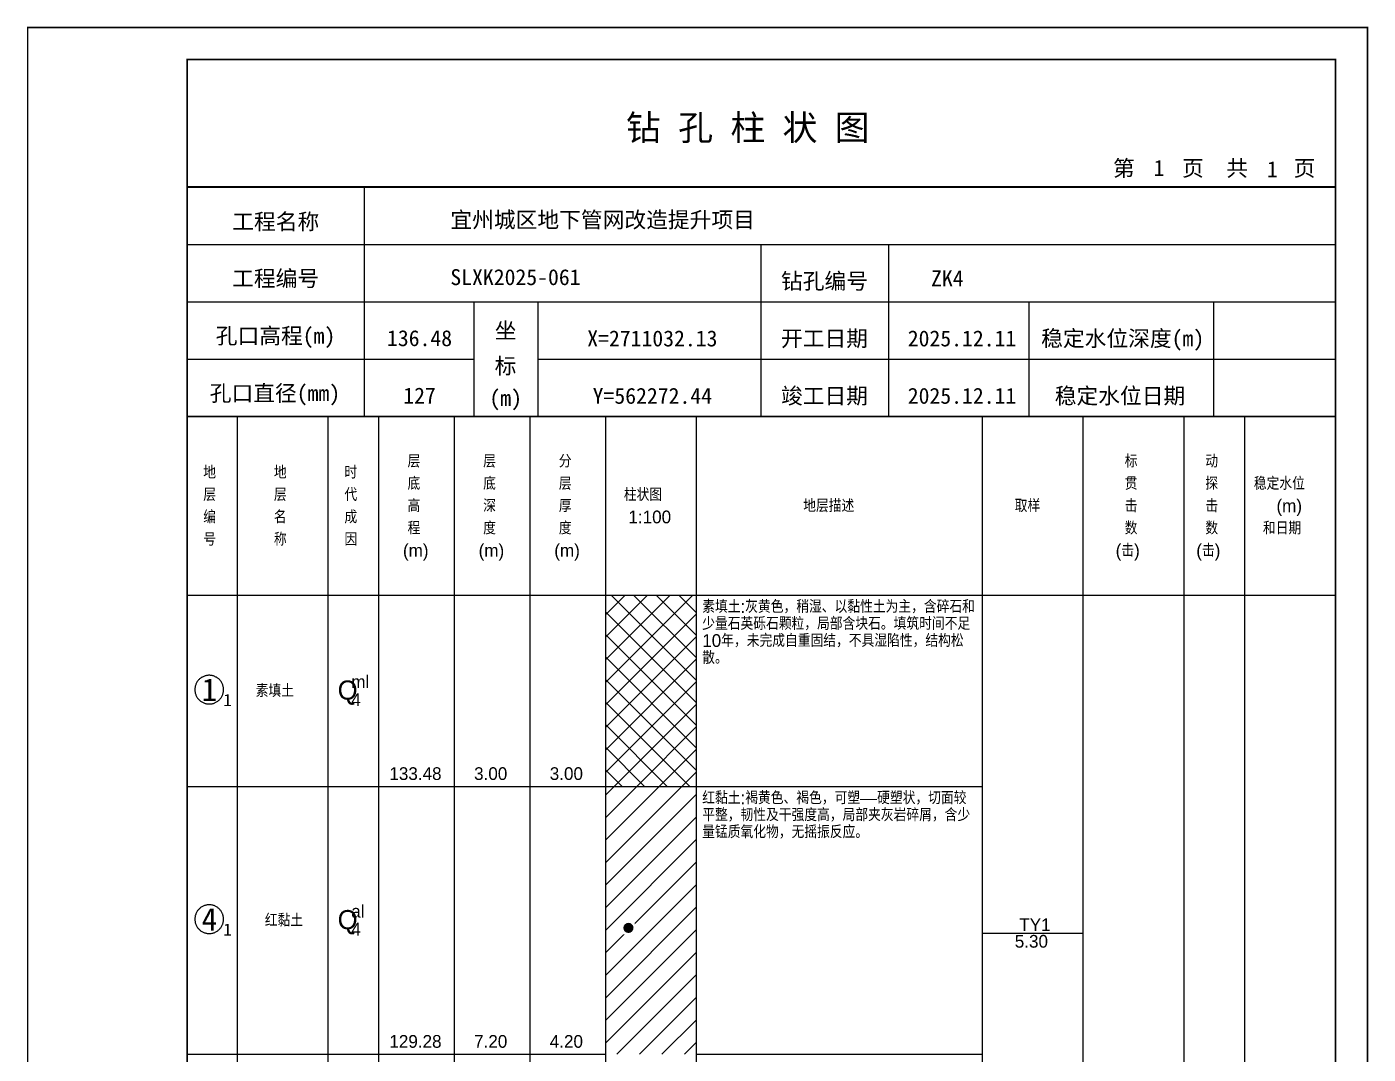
# Model space of a CAD drawing. Header units: millimetres. Extents: x 12489 to 89920, y 4630 to 4927.
# Drawn here: x 39109.3 to 39319.6, y 4765.7 to 4926.8 of the extents above; entities that cross this region are included whole.
import ezdxf
from ezdxf.enums import TextEntityAlignment as Align

# ---------------------------------------------------------------- set-up
doc = ezdxf.new("R2010")
doc.units = ezdxf.units.MM
doc.layers.add('GICAD_QUYANG', color=7, linetype='Continuous')
doc.layers.add('ZZT_TC', color=7, linetype='Continuous')
doc.styles.add('成果图图块', font='', dxfattribs={"height": 2.5})
doc.styles.add('成果图模板', font='')
doc.styles.add('成果图模板标题', font='simhei.ttf')
doc.styles.add('成果图表体', font='Comfont.shx', dxfattribs={"height": 2, "bigfont": 'Hztxt12a.shx'})
doc.styles.get('成果图图块').set_extended_font_data('FangSong_GB2312')
doc.styles.get('成果图模板').set_extended_font_data('FangSong_GB2312')

# ---------------------------------------------------------------- blocks, each defined once
blk = doc.blocks.new('DCBH-1-1-1206', base_point=(0.3, -0.11))
at = {"layer": 'ZZT_TC', "color": 7}
blk.add_polyline3d([(-0.19, 2.31, 0), (-0.3, 2.31, 0), (-0.41, 2.3, 0), (-0.52, 2.29, 0), (-0.63, 2.27, 0), (-0.73, 2.24, 0), (-0.84, 2.21, 0), (-0.95, 2.18, 0), (-1.05, 2.14, 0), (-1.15, 2.09, 0), (-1.25, 2.04, 0), (-1.35, 1.99, 0), (-1.44, 1.93, 0), (-1.53, 1.87, 0), (-1.62, 1.8, 0), (-1.7, 1.73, 0), (-1.78, 1.65, 0), (-1.86, 1.57, 0), (-1.93, 1.49, 0), (-2, 1.4, 0), (-2.06, 1.31, 0), (-2.12, 1.22, 0), (-2.17, 1.12, 0), (-2.22, 1.02, 0), (-2.27, 0.92, 0), (-2.31, 0.82, 0), (-2.34, 0.71, 0), (-2.37, 0.61, 0), (-2.4, 0.5, 0), (-2.41, 0.39, 0), (-2.43, 0.28, 0), (-2.44, 0.17, 0), (-2.44, 0.06, 0), (-2.44, -0.05, 0), (-2.43, -0.16, 0), (-2.41, -0.27, 0), (-2.4, -0.38, 0), (-2.37, -0.49, 0), (-2.34, -0.6, 0), (-2.31, -0.7, 0), (-2.27, -0.8, 0), (-2.22, -0.9, 0), (-2.17, -1, 0), (-2.12, -1.1, 0), (-2.06, -1.19, 0), (-2, -1.28, 0), (-1.93, -1.37, 0), (-1.86, -1.45, 0), (-1.78, -1.53, 0), (-1.7, -1.61, 0), (-1.62, -1.68, 0), (-1.53, -1.75, 0), (-1.44, -1.81, 0), (-1.35, -1.87, 0), (-1.25, -1.93, 0), (-1.15, -1.98, 0), (-1.05, -2.02, 0), (-0.95, -2.06, 0), (-0.84, -2.1, 0), (-0.73, -2.13, 0), (-0.63, -2.15, 0), (-0.52, -2.17, 0), (-0.41, -2.18, 0), (-0.3, -2.19, 0), (-0.19, -2.19, 0), (-0.08, -2.19, 0), (0.03, -2.18, 0), (0.14, -2.17, 0), (0.25, -2.15, 0), (0.36, -2.13, 0), (0.47, -2.1, 0), (0.57, -2.06, 0), (0.67, -2.02, 0), (0.77, -1.98, 0), (0.87, -1.93, 0), (0.97, -1.87, 0), (1.06, -1.81, 0), (1.15, -1.75, 0), (1.24, -1.68, 0), (1.32, -1.61, 0), (1.4, -1.53, 0), (1.48, -1.45, 0), (1.55, -1.37, 0), (1.62, -1.28, 0), (1.68, -1.19, 0), (1.74, -1.1, 0), (1.8, -1, 0), (1.85, -0.9, 0), (1.89, -0.8, 0), (1.93, -0.7, 0), (1.97, -0.6, 0), (2, -0.49, 0), (2.02, -0.38, 0), (2.04, -0.27, 0), (2.05, -0.16, 0), (2.06, -0.05, 0), (2.06, 0.06, 0), (2.06, 0.17, 0), (2.05, 0.28, 0), (2.04, 0.39, 0), (2.02, 0.5, 0), (2, 0.61, 0), (1.97, 0.71, 0), (1.93, 0.82, 0), (1.89, 0.92, 0), (1.85, 1.02, 0), (1.8, 1.12, 0), (1.74, 1.22, 0), (1.68, 1.31, 0), (1.62, 1.4, 0), (1.55, 1.49, 0), (1.48, 1.57, 0), (1.4, 1.65, 0), (1.32, 1.73, 0), (1.24, 1.8, 0), (1.15, 1.87, 0), (1.06, 1.93, 0), (0.97, 1.99, 0), (0.87, 2.04, 0), (0.77, 2.09, 0), (0.67, 2.14, 0), (0.57, 2.18, 0), (0.47, 2.21, 0), (0.36, 2.24, 0), (0.25, 2.27, 0), (0.14, 2.29, 0), (0.03, 2.3, 0), (-0.08, 2.31, 0), (-0.19, 2.31, 0)], dxfattribs=at)
at = {"style": '成果图图块'}
blk.add_text('1', height=3.57, dxfattribs=at).set_placement((-0.16, -1.74), align=Align.CENTER)
blk.add_text('1', height=1.91, dxfattribs=at).set_placement((2.03, -2.53))
blk = doc.blocks.new('DCBH-1-1-1207', base_point=(0.3, -0.11))
at = {"layer": 'ZZT_TC', "color": 7}
blk.add_polyline3d([(-0.19, 2.31, 0), (-0.3, 2.31, 0), (-0.41, 2.3, 0), (-0.52, 2.29, 0), (-0.63, 2.27, 0), (-0.73, 2.24, 0), (-0.84, 2.21, 0), (-0.95, 2.18, 0), (-1.05, 2.14, 0), (-1.15, 2.09, 0), (-1.25, 2.04, 0), (-1.35, 1.99, 0), (-1.44, 1.93, 0), (-1.53, 1.87, 0), (-1.62, 1.8, 0), (-1.7, 1.73, 0), (-1.78, 1.65, 0), (-1.86, 1.57, 0), (-1.93, 1.49, 0), (-2, 1.4, 0), (-2.06, 1.31, 0), (-2.12, 1.22, 0), (-2.17, 1.12, 0), (-2.22, 1.02, 0), (-2.27, 0.92, 0), (-2.31, 0.82, 0), (-2.34, 0.71, 0), (-2.37, 0.61, 0), (-2.4, 0.5, 0), (-2.41, 0.39, 0), (-2.43, 0.28, 0), (-2.44, 0.17, 0), (-2.44, 0.06, 0), (-2.44, -0.05, 0), (-2.43, -0.16, 0), (-2.41, -0.27, 0), (-2.4, -0.38, 0), (-2.37, -0.49, 0), (-2.34, -0.6, 0), (-2.31, -0.7, 0), (-2.27, -0.8, 0), (-2.22, -0.9, 0), (-2.17, -1, 0), (-2.12, -1.1, 0), (-2.06, -1.19, 0), (-2, -1.28, 0), (-1.93, -1.37, 0), (-1.86, -1.45, 0), (-1.78, -1.53, 0), (-1.7, -1.61, 0), (-1.62, -1.68, 0), (-1.53, -1.75, 0), (-1.44, -1.81, 0), (-1.35, -1.87, 0), (-1.25, -1.93, 0), (-1.15, -1.98, 0), (-1.05, -2.02, 0), (-0.95, -2.06, 0), (-0.84, -2.1, 0), (-0.73, -2.13, 0), (-0.63, -2.15, 0), (-0.52, -2.17, 0), (-0.41, -2.18, 0), (-0.3, -2.19, 0), (-0.19, -2.19, 0), (-0.08, -2.19, 0), (0.03, -2.18, 0), (0.14, -2.17, 0), (0.25, -2.15, 0), (0.36, -2.13, 0), (0.47, -2.1, 0), (0.57, -2.06, 0), (0.67, -2.02, 0), (0.77, -1.98, 0), (0.87, -1.93, 0), (0.97, -1.87, 0), (1.06, -1.81, 0), (1.15, -1.75, 0), (1.24, -1.68, 0), (1.32, -1.61, 0), (1.4, -1.53, 0), (1.48, -1.45, 0), (1.55, -1.37, 0), (1.62, -1.28, 0), (1.68, -1.19, 0), (1.74, -1.1, 0), (1.8, -1, 0), (1.85, -0.9, 0), (1.89, -0.8, 0), (1.93, -0.7, 0), (1.97, -0.6, 0), (2, -0.49, 0), (2.02, -0.38, 0), (2.04, -0.27, 0), (2.05, -0.16, 0), (2.06, -0.05, 0), (2.06, 0.06, 0), (2.06, 0.17, 0), (2.05, 0.28, 0), (2.04, 0.39, 0), (2.02, 0.5, 0), (2, 0.61, 0), (1.97, 0.71, 0), (1.93, 0.82, 0), (1.89, 0.92, 0), (1.85, 1.02, 0), (1.8, 1.12, 0), (1.74, 1.22, 0), (1.68, 1.31, 0), (1.62, 1.4, 0), (1.55, 1.49, 0), (1.48, 1.57, 0), (1.4, 1.65, 0), (1.32, 1.73, 0), (1.24, 1.8, 0), (1.15, 1.87, 0), (1.06, 1.93, 0), (0.97, 1.99, 0), (0.87, 2.04, 0), (0.77, 2.09, 0), (0.67, 2.14, 0), (0.57, 2.18, 0), (0.47, 2.21, 0), (0.36, 2.24, 0), (0.25, 2.27, 0), (0.14, 2.29, 0), (0.03, 2.3, 0), (-0.08, 2.31, 0), (-0.19, 2.31, 0)], dxfattribs=at)
at = {"style": '成果图图块'}
blk.add_text('4', height=3.57, dxfattribs=at).set_placement((-0.16, -1.74), align=Align.CENTER)
blk.add_text('1', height=1.91, dxfattribs=at).set_placement((2.03, -2.53))
blk = doc.blocks.new('gkqy1.dwg', base_point=(0.8, 0))
blk.add_wipeout([(-0.2, -0.2), (1.8, -0.2), (1.8, 1.8), (-0.2, 1.8)])
at = {"layer": 'GICAD_QUYANG'}
h = blk.add_hatch(color=7, dxfattribs=at)
edge = h.paths.add_edge_path()
edge.add_arc((0.8, 0.8), 0.8, 0, 360)
blk = doc.blocks.new('钻孔柱状图路桥昇龙制图梁世成校核莫家里.dwg122', base_point=(25, 236))
for p, q in [((52.82, 236), (52.82, 272)), ((25, 263), (205, 263)), ((115, 236), (115, 263)), ((135, 236), (135, 263)), ((25, 254), (205, 254)), ((70, 236), (70, 254)), ((80, 236), (80, 254)), ((157, 236), (157, 254)), ((185.95, 236), (185.95, 254)), ((25, 245), (70, 245)), ((80, 245), (205, 245))]:
    blk.add_line(p, q)
for points, const_width in [([(0, 0), (210, 0), (210, 297), (0, 297)], 0.25), ([(25, 5), (205, 5), (205, 292), (25, 292)], 0.3)]:
    blk.add_lwpolyline(points, close=True, dxfattribs=dict(const_width=const_width))
at = {"const_width": 0.3}
for points in [[(25, 272), (205, 272)], [(25, 236), (205, 236)]]:
    blk.add_lwpolyline(points, dxfattribs=at)
for s, height, style, p in [('钻 孔 柱 状 图', 4, '成果图模板标题', (93.8, 279.31)), ('第', 2.5, '成果图模板', (170.12, 273.7)), ('页', 2.5, '成果图模板', (180.96, 273.7)), ('共', 2.5, '成果图模板', (187.88, 273.7)), ('页', 2.5, '成果图模板', (198.44, 273.7)), ('工程名称', 2.5, '成果图模板', (32.07, 265.32)), ('宜州城区地下管网改造提升项目', 2.5, '成果图模板', (66.26, 265.61)), ('工程编号', 2.5, '成果图模板', (32.05, 256.41)), ('SLXK2025-061', 2.5, '成果图模板', (66.26, 256.61)), ('钻孔编号', 2.5, '成果图模板', (118.08, 256)), ('ZK4', 2.5, '成果图模板', (141.61, 256.43)), ('孔口高程(m)', 2.5, '成果图模板', (29.48, 247.41)), ('坐', 2.5, '成果图模板', (73.21, 248.24)), ('开工日期', 2.5, '成果图模板', (118.08, 247)), ('稳定水位深度(m)', 2.5, '成果图模板', (158.86, 247)), ('标', 2.5, '成果图模板', (73.21, 242.7)), ('孔口直径(mm)', 2.5, '成果图模板', (28.54, 238.41)), ('(m) ', 2.5, '成果图模板', (72.38, 237.65)), ('竣工日期', 2.5, '成果图模板', (118.08, 238)), ('稳定水位日期', 2.5, '成果图模板', (160.99, 238))]:
    blk.add_text(s, height=height, dxfattribs=dict(style=style)).set_placement(p)
at = {"style": '成果图模板'}
for s, p in [('1', (177.35, 273.74)), ('1', (195.08, 273.53)), ('136.48', (61.43, 247.04)), ('X=2711032.13', (97.92, 247)), ('2025.12.11', (146.46, 247)), ('127', (61.43, 238.04)), ('Y=562272.44', (97.92, 238)), ('2025.12.11', (146.46, 238))]:
    blk.add_text(s, height=2.5, dxfattribs=at).set_placement(p, align=Align.CENTER)

msp = doc.modelspace()

# ---------------------------------------------------------------- hatches: boundary and pattern name
at = {"linetype": 'Continuous'}
h = msp.add_hatch(dxfattribs=at)
h.set_pattern_fill('GKSTT', scale=0.5, style=0, pattern_type=2)
h.set_pattern_definition([(45, (0, 0), (-1.76776695, 1.76776695), []), (135, (0, 0), (-1.76776695, -1.76776695), [])])
h.paths.add_polyline_path([(39200.06, 4807.71), (39214.29, 4807.71), (39214.29, 4837.71), (39200.06, 4837.71)])
h = msp.add_hatch(dxfattribs=at)
h.set_pattern_fill('GKNXT', scale=0.5, style=0, pattern_type=2)
h.set_pattern_definition([(45, (0, 0), (-1.76776695, 1.76776695), [])])
h.paths.add_polyline_path([(39200.06, 4765.71), (39214.29, 4765.71), (39214.29, 4807.71), (39200.06, 4807.71)])

# ---------------------------------------------------------------- linework, layer by layer
at = {"color": 0}
for p, q in [((39134.45, 4837.71), (39142.35, 4837.71)), ((39134.45, 4807.71), (39134.45, 4837.71)), ((39142.35, 4807.71), (39142.35, 4837.71)), ((39134.45, 4807.71), (39142.35, 4807.71)), ((39134.45, 4807.71), (39142.35, 4807.71)), ((39134.45, 4765.71), (39134.45, 4807.71)), ((39142.35, 4765.71), (39142.35, 4807.71)), ((39134.45, 4765.71), (39142.35, 4765.71))]:
    msp.add_line(p, q, dxfattribs=at)
for points in [[(39134.45, 4865.71), (39142.35, 4865.71)], [(39134.45, 4837.71), (39134.45, 4865.71)], [(39142.35, 4837.71), (39142.35, 4865.71)], [(39142.35, 4865.71), (39156.58, 4865.71)], [(39142.35, 4837.71), (39142.35, 4865.71)], [(39156.58, 4837.71), (39156.58, 4865.71)], [(39156.58, 4865.71), (39164.49, 4865.71)], [(39156.58, 4837.71), (39156.58, 4865.71)], [(39164.49, 4837.71), (39164.49, 4865.71)], [(39164.49, 4865.71), (39176.35, 4865.71)], [(39164.49, 4837.71), (39164.49, 4865.71)], [(39176.35, 4837.71), (39176.35, 4865.71)], [(39176.35, 4865.71), (39188.2, 4865.71)], [(39176.35, 4837.71), (39176.35, 4865.71)], [(39188.2, 4837.71), (39188.2, 4865.71)], [(39188.2, 4865.71), (39200.06, 4865.71)], [(39188.2, 4837.71), (39188.2, 4865.71)], [(39200.06, 4837.71), (39200.06, 4865.71)], [(39200.06, 4865.71), (39214.29, 4865.71)], [(39200.06, 4837.71), (39200.06, 4865.71)], [(39214.29, 4837.71), (39214.29, 4865.71)], [(39214.29, 4865.71), (39259.11, 4865.71)], [(39214.29, 4837.71), (39214.29, 4865.71)], [(39259.11, 4837.71), (39259.11, 4865.71)], [(39259.11, 4865.71), (39274.92, 4865.71)], [(39259.11, 4837.71), (39259.11, 4865.71)], [(39274.92, 4837.71), (39274.92, 4865.71)], [(39274.92, 4865.71), (39290.73, 4865.71)], [(39274.92, 4837.71), (39274.92, 4865.71)], [(39290.73, 4837.71), (39290.73, 4865.71)], [(39290.73, 4865.71), (39300.22, 4865.71)], [(39290.73, 4837.71), (39290.73, 4865.71)], [(39300.22, 4837.71), (39300.22, 4865.71)], [(39300.22, 4865.71), (39314.45, 4865.71)], [(39300.22, 4837.71), (39300.22, 4865.71)], [(39314.45, 4837.71), (39314.45, 4865.71)], [(39134.45, 4837.71), (39142.35, 4837.71)], [(39134.45, 4643.71), (39134.45, 4837.71)], [(39134.45, 4837.71), (39142.35, 4837.71)], [(39142.35, 4643.71), (39142.35, 4837.71)], [(39142.35, 4837.71), (39156.58, 4837.71)], [(39142.35, 4643.71), (39142.35, 4837.71)], [(39142.35, 4837.71), (39156.58, 4837.71)], [(39142.35, 4837.71), (39156.58, 4837.71)], [(39142.35, 4807.71), (39142.35, 4837.71)], [(39156.58, 4643.71), (39156.58, 4837.71)], [(39156.58, 4807.71), (39156.58, 4837.71)], [(39156.58, 4837.71), (39164.49, 4837.71)], [(39156.58, 4643.71), (39156.58, 4837.71)], [(39156.58, 4837.71), (39164.49, 4837.71)], [(39156.58, 4837.71), (39164.49, 4837.71)], [(39156.58, 4807.71), (39156.58, 4837.71)], [(39164.49, 4643.71), (39164.49, 4837.71)], [(39164.49, 4807.71), (39164.49, 4837.71)], [(39164.49, 4837.71), (39176.35, 4837.71)], [(39164.49, 4643.71), (39164.49, 4837.71)], [(39164.49, 4837.71), (39176.35, 4837.71)], [(39164.49, 4837.71), (39176.35, 4837.71)], [(39164.49, 4807.71), (39164.49, 4837.71)], [(39176.35, 4643.71), (39176.35, 4837.71)], [(39176.35, 4807.71), (39176.35, 4837.71)], [(39176.35, 4837.71), (39188.2, 4837.71)], [(39176.35, 4643.71), (39176.35, 4837.71)], [(39176.35, 4837.71), (39188.2, 4837.71)], [(39176.35, 4837.71), (39188.2, 4837.71)], [(39176.35, 4807.71), (39176.35, 4837.71)], [(39188.2, 4643.71), (39188.2, 4837.71)], [(39188.2, 4807.71), (39188.2, 4837.71)], [(39188.2, 4837.71), (39200.06, 4837.71)], [(39188.2, 4643.71), (39188.2, 4837.71)], [(39188.2, 4837.71), (39200.06, 4837.71)], [(39188.2, 4837.71), (39200.06, 4837.71)], [(39188.2, 4807.71), (39188.2, 4837.71)], [(39200.06, 4643.71), (39200.06, 4837.71)], [(39200.06, 4807.71), (39200.06, 4837.71)], [(39200.06, 4837.71), (39214.29, 4837.71)], [(39200.06, 4643.71), (39200.06, 4837.71)], [(39200.06, 4837.71), (39214.29, 4837.71)], [(39214.29, 4643.71), (39214.29, 4837.71)], [(39214.29, 4837.71), (39259.11, 4837.71)], [(39214.29, 4643.71), (39214.29, 4837.71)], [(39214.29, 4837.71), (39259.11, 4837.71)], [(39214.29, 4837.71), (39259.11, 4837.71)], [(39214.29, 4807.71), (39214.29, 4837.71)], [(39259.11, 4643.71), (39259.11, 4837.71)], [(39259.11, 4807.71), (39259.11, 4837.71)], [(39259.11, 4837.71), (39274.92, 4837.71)], [(39259.11, 4643.71), (39259.11, 4837.71)], [(39259.11, 4837.71), (39274.92, 4837.71)], [(39274.92, 4643.71), (39274.92, 4837.71)], [(39274.92, 4837.71), (39290.73, 4837.71)], [(39274.92, 4643.71), (39274.92, 4837.71)], [(39274.92, 4837.71), (39290.73, 4837.71)], [(39290.73, 4643.71), (39290.73, 4837.71)], [(39290.73, 4837.71), (39300.22, 4837.71)], [(39290.73, 4643.71), (39290.73, 4837.71)], [(39290.73, 4837.71), (39300.22, 4837.71)], [(39300.22, 4643.71), (39300.22, 4837.71)], [(39300.22, 4837.71), (39314.45, 4837.71)], [(39300.22, 4643.71), (39300.22, 4837.71)], [(39300.22, 4837.71), (39314.45, 4837.71)], [(39314.45, 4643.71), (39314.45, 4837.71)], [(39142.35, 4807.71), (39156.58, 4807.71)], [(39142.35, 4807.71), (39156.58, 4807.71)], [(39142.35, 4765.71), (39142.35, 4807.71)], [(39156.58, 4765.71), (39156.58, 4807.71)], [(39156.58, 4807.71), (39164.49, 4807.71)], [(39156.58, 4807.71), (39164.49, 4807.71)], [(39156.58, 4765.71), (39156.58, 4807.71)], [(39164.49, 4765.71), (39164.49, 4807.71)], [(39164.49, 4807.71), (39176.35, 4807.71)], [(39164.49, 4807.71), (39176.35, 4807.71)], [(39164.49, 4765.71), (39164.49, 4807.71)], [(39176.35, 4765.71), (39176.35, 4807.71)], [(39176.35, 4807.71), (39188.2, 4807.71)], [(39176.35, 4807.71), (39188.2, 4807.71)], [(39176.35, 4765.71), (39176.35, 4807.71)], [(39188.2, 4765.71), (39188.2, 4807.71)], [(39188.2, 4807.71), (39200.06, 4807.71)], [(39188.2, 4807.71), (39200.06, 4807.71)], [(39188.2, 4765.71), (39188.2, 4807.71)], [(39200.06, 4765.71), (39200.06, 4807.71)], [(39214.29, 4807.71), (39259.11, 4807.71)], [(39214.29, 4807.71), (39259.11, 4807.71)], [(39214.29, 4765.71), (39214.29, 4807.71)], [(39259.11, 4765.71), (39259.11, 4807.71)], [(39259.11, 4784.71), (39274.92, 4784.71)], [(39142.35, 4765.71), (39156.58, 4765.71)], [(39156.58, 4765.71), (39164.49, 4765.71)], [(39164.49, 4765.71), (39176.35, 4765.71)], [(39176.35, 4765.71), (39188.2, 4765.71)], [(39188.2, 4765.71), (39200.06, 4765.71)], [(39214.29, 4765.71), (39259.11, 4765.71)]]:
    msp.add_lwpolyline(points, dxfattribs=at)
at = {"color": 7, "flags": 128}
msp.add_lwpolyline([(39200.06, 4807.71), (39214.29, 4807.71)], dxfattribs=at)

# ---------------------------------------------------------------- block references
for name, p in [('DCBH-1-1-1206', (39138.4, 4822.71)), ('DCBH-1-1-1207', (39138.4, 4786.71))]:
    msp.add_blockref(name, p)

# ---------------------------------------------------------------- texts
at = {"color": 0, "style": '成果图表体'}
for s, height, p in [('层', 2, (39169, 4857.71)), ('层', 2, (39180.85, 4857.71)), ('分', 2, (39192.71, 4857.71)), ('标', 2, (39281.41, 4857.71)), ('动', 2, (39294.05, 4857.71)), ('地', 2, (39136.98, 4855.96)), ('地', 2, (39148.05, 4855.96)), ('时', 2, (39159.11, 4855.96)), ('底', 2, (39169, 4854.21)), ('底', 2, (39180.85, 4854.21)), ('层', 2, (39192.71, 4854.21)), ('贯', 2, (39281.41, 4854.21)), ('探', 2, (39294.05, 4854.21)), ('稳定水位', 2, (39301.65, 4854.21)), ('层', 2, (39136.98, 4852.46)), ('层', 2, (39148.05, 4852.46)), ('代', 2, (39159.11, 4852.46)), ('高', 2, (39169, 4850.71)), ('深', 2, (39180.85, 4850.71)), ('厚', 2, (39192.71, 4850.71)), ('柱状图', 2, (39202.91, 4852.46)), ('地层描述', 2, (39231.02, 4850.71)), ('取样', 2, (39264.18, 4850.71)), ('击', 2, (39281.41, 4850.71)), ('击', 2, (39294.05, 4850.71)), ('(m)', 2, (39305.2, 4850.71)), ('编', 2, (39136.98, 4848.96)), ('名', 2, (39148.05, 4848.96)), ('成', 2, (39159.11, 4848.96)), ('1:100', 2, (39203.62, 4848.96)), ('程', 2, (39169, 4847.21)), ('度', 2, (39180.85, 4847.21)), ('度', 2, (39192.71, 4847.21)), ('数', 2, (39281.41, 4847.21)), ('数', 2, (39294.05, 4847.21)), ('和日期', 2, (39303.07, 4847.21)), ('号', 2, (39136.98, 4845.46)), ('称', 2, (39148.05, 4845.46)), ('因', 2, (39159.11, 4845.46)), ('(m)', 2, (39168.28, 4843.71)), ('(m)', 2, (39180.14, 4843.71)), ('(m)', 2, (39192, 4843.71)), ('(击)', 2, (39279.99, 4843.71)), ('(击)', 2, (39292.63, 4843.71)), ('素填土', 2, (39145.2, 4821.71)), ('Q', 3, (39158.05, 4821.31)), ('ml', 2, (39160.18, 4823.11)), ('4', 2, (39160.18, 4820.31)), ('133.48', 2, (39166.15, 4808.71)), ('3.00', 2, (39179.43, 4808.71)), ('3.00', 2, (39191.29, 4808.71)), ('红黏土', 2, (39146.63, 4785.71)), ('Q', 3, (39158.05, 4785.31)), ('al', 2, (39160.18, 4787.11)), ('4', 2, (39160.18, 4784.31)), ('TY1', 2, (39264.89, 4785.01)), ('5.30', 2, (39264.18, 4782.41)), ('129.28', 2, (39166.15, 4766.71)), ('7.20', 2, (39179.43, 4766.71)), ('4.20', 2, (39191.29, 4766.71))]:
    msp.add_text(s, height=height, dxfattribs=at).set_placement(p)
at = {"color": 0, "char_height": 2, "width": 43.0292, "attachment_point": 1, "line_spacing_factor": 0.8, "style": '成果图表体'}
for s, insert in [('素填土:灰黄色，稍湿、以黏性土为主，含碎石和少量石英砾石颗粒，局部含块石。填筑时间不足10年，未完成自重固结，不具湿陷性，结构松散。', (39215.19, 4836.91)), ('红黏土:褐黄色、褐色，可塑—硬塑状，切面较平整，韧性及干强度高，局部夹灰岩碎屑，含少量锰质氧化物，无摇振反应。', (39215.19, 4806.91))]:
    msp.add_mtext(s, dxfattribs=dict(at, insert=insert))

# ---------------------------------------------------------------- next in the draw order: block references
msp.add_blockref('gkqy1.dwg', (39203.62, 4784.71))

# ---------------------------------------------------------------- next in the draw order: block references
msp.add_blockref('钻孔柱状图路桥昇龙制图梁世成校核莫家里.dwg122', (39134.45, 4865.71))

doc.saveas('drawing.dxf')
